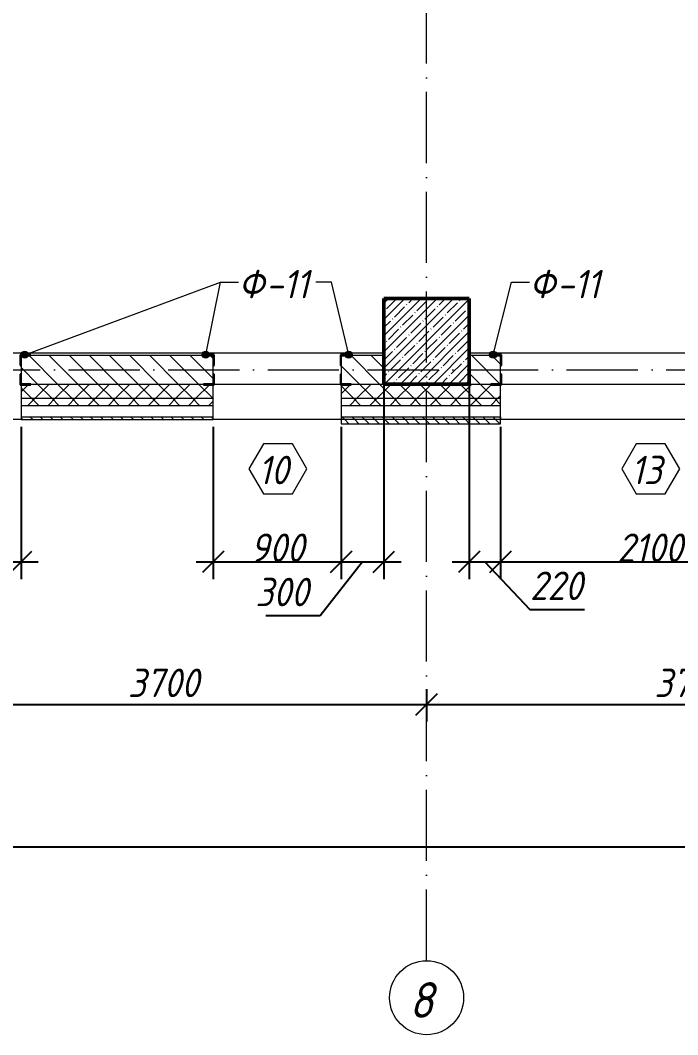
# Model space of a CAD drawing. Header units: millimetres. Extents: x -269418 to 201924, y -5890 to 98643.
# Drawn here: x 19354 to 23975, y -4670 to 2454 of the extents above; entities that cross this region are included whole.
import ezdxf

# ---------------------------------------------------------------- set-up
doc = ezdxf.new("R2010")
doc.units = ezdxf.units.MM
doc.linetypes.add('50_200_ШТРИХ_1Т_ш5_п1_п1_', pattern=[700, 500, -100, 0, -100])
for name, color, linetype, lineweight in [('A-ANNO-DIMS', 7, 'Continuous', 9), ('A-DETL', 7, 'Continuous', 9), ('A-GENM-1', 7, 'Continuous', 25), ('A-GENM-IDEN', 7, 'Continuous', 9), ('A-GLAZ-IDEN', 7, 'Continuous', 9), ('A-WALL', 7, 'Continuous', 5), ('A-WALL-1', 7, 'Continuous', 9), ('A-WALL-FNSH-1', 7, 'Continuous', 9), ('A-WALL-PATT-2', 7, 'Continuous', 5), ('I-WALL', 7, 'Continuous', 5), ('S-COLS', 7, 'Continuous', 9), ('S-COLS-1', 7, 'Continuous', 5), ('S-COLS-2', 7, 'Continuous', 50), ('Оси', 7, 'Continuous', 9), ('Оси-1', 7, '50_200_ШТРИХ_1Т_ш5_п1_п1_', 9)]:
    doc.layers.add(name, color=color, linetype=linetype, lineweight=lineweight)
doc.layers.add('A-WALL-2', color=7, linetype='Continuous', lineweight=13, true_color=0xce0000)
doc.layers.add('A-WALL-PATT-1', color=7, linetype='Continuous', lineweight=5, true_color=0xce0000)
doc.styles.add('ISOCPEUR_I', font='isocpeui.ttf', dxfattribs={"width": 0.9, "height": 250})
doc.styles.add('ISOCPEUR_I_2', font='isocpeui.ttf', dxfattribs={"width": 0.9, "height": 200})
doc.dimstyles.new('ISO-2_0_0_9К_СРЕДНИЙ_1', dxfattribs={"dimscale": 304.8, "dimtxt": 199.196235, "dimasz": 0.492126, "dimexe": 0.393701, "dimexo": 0, "dimgap": 0, "dimtad": 1, "dimdec": 0, "dimzin": 0, "dimdsep": 46, "dimtxsty": 'ISOCPEUR_I_2', "dimblk1": 'OBLIQUE', "dimblk2": 'OBLIQUE', "dimsah": 1, "dimcen": 0.09, "dimdle": 0.393701, "dimazin": 0, "dimtfac": 1, "dimtdec": 4, "dimtix": 1, "dimtmove": 1, "dimatfit": 3, "dimfxl": 1, "dimtvp": 1, "dimtolj": 1, "dimtzin": 0, "dimarcsym": 2})
doc.dimstyles.new('ISO-2_0_0_9К_СРЕДНИЙ_2', dxfattribs={"dimscale": 304.8, "dimtxt": 199.196235, "dimasz": 0.492126, "dimexe": 0.393701, "dimexo": 0, "dimgap": 0, "dimtad": 1, "dimdec": 0, "dimzin": 0, "dimdsep": 46, "dimtxsty": 'ISOCPEUR_I_2', "dimblk1": 'OBLIQUE', "dimblk2": 'OBLIQUE', "dimsah": 1, "dimcen": 0.09, "dimdle": 0.393701, "dimazin": 0, "dimtfac": 1, "dimtdec": 4, "dimtix": 1, "dimtmove": 0, "dimatfit": 3, "dimfxl": 1, "dimtvp": 1, "dimtolj": 1, "dimtzin": 0, "dimarcsym": 2})
doc.dimstyles.new('ISO-2_0_0_9К_СРЕДНИЙ_ФОН', dxfattribs={"dimscale": 304.8, "dimtxt": 199.196235, "dimasz": 0.492126, "dimexe": 0.393701, "dimexo": 0, "dimgap": 0.164042, "dimtad": 1, "dimdec": 0, "dimdsep": 46, "dimtxsty": 'ISOCPEUR_I_2', "dimblk1": 'OBLIQUE', "dimblk2": 'OBLIQUE', "dimsah": 1, "dimcen": 0.09, "dimdle": 0.393701, "dimazin": 0, "dimtfac": 1, "dimtdec": 4, "dimtix": 1, "dimtmove": 0, "dimatfit": 3, "dimfxl": 1, "dimtvp": 1, "dimtfill": 1, "dimtolj": 1, "dimtzin": 0, "dimarcsym": 2})
doc.dimstyles.new('ISO-2_0_0_9К_СРЕДНИЙ_ФОН_2', dxfattribs={"dimscale": 304.8, "dimtxt": 199.196235, "dimasz": 0.492126, "dimexe": 0.393701, "dimexo": 0, "dimgap": 0.164042, "dimtad": 1, "dimdec": 0, "dimdsep": 46, "dimtxsty": 'ISOCPEUR_I_2', "dimblk1": 'OBLIQUE', "dimblk2": 'OBLIQUE', "dimsah": 1, "dimcen": 0.09, "dimdle": 0.393701, "dimazin": 0, "dimtfac": 1, "dimtdec": 4, "dimtix": 1, "dimtmove": 2, "dimatfit": 3, "dimfxl": 1, "dimtvp": 1, "dimtfill": 1, "dimtolj": 1, "dimtzin": 0, "dimarcsym": 2})
pattern_1 = [(135, (0, 0), (-35.35534, -35.35534), [])]
pattern_2 = [(45, (0, 0), (-70.71068, 70.71068), []), (135, (0, 0), (-70.71068, -70.71068), [])]
pattern_3 = [(135, (0, 0), (-70.71068, -70.71068), [])]

# ---------------------------------------------------------------- blocks, each defined once
blk = doc.blocks.new('Колонна_Несущая_Прямоугольное сечение - 600х600-V63-АР1_1_Кладочный план 3 этажа')
at = {"layer": 'S-COLS-1'}
h = blk.add_hatch(dxfattribs=at)
h.set_pattern_fill('FP_47', color=256, style=0, pattern_type=2)
h.set_pattern_definition([(45, (-22210, -200), (-57.02463, 57.02463), []), (45, (-22152.975, -200), (-57.02463, 57.02463), [100.806, -20.161, 3.353, -16.808])])
h.paths.add_polyline_path([(-300, -300), (300, -300), (300, 300), (-300, 300), (-300, 17.1)], flags=0)
at = {"layer": 'S-COLS-2'}
for p, q in [((300, 300), (-300, 300)), ((-300, 300), (-300, -300)), ((300, -300), (300, 300)), ((-300, -300), (300, -300))]:
    blk.add_line(p, q, dxfattribs=at)
blk = doc.blocks.new('Фахверк_СКБ_Уголок - Ф-11_200х2500 h-28441216-АР1_1_Кладочный план 3 этажа')
at = {"layer": 'A-GENM-1'}
for p, q in [((200, 156), (125, 156)), ((125, 156), (125, 81)), ((131, 81), (131, 150)), ((131, 150), (200, 150)), ((200, 150), (200, 156)), ((125, 81), (131, 81)), ((131, 19), (125, 19)), ((125, 19), (125, -56)), ((131, -50), (131, 19)), ((125, -56), (200, -56)), ((200, -50), (131, -50)), ((200, -56), (200, -50))]:
    blk.add_line(p, q, dxfattribs=at)
blk = doc.blocks.new('Ось сетки - Круг_Ø6_00__ISO-2_5_0_9K_ кружки поменьше-23056867-АР1_1_Кладочный план 3 этажа')
at = {"layer": 'Оси'}
blk.add_circle((0, 0), 2.6, dxfattribs=at)
blk = doc.blocks.new('_Oblique')
at = {"color": 0, "linetype": 'ByBlock', "lineweight": -2}
blk.add_line((-0.5, -0.5), (0.5, 0.5), dxfattribs=at)
blk = doc.blocks.new('DIMBLOCK7-АР1_1_Кладочный план 3 этажа')
at = {"layer": 'A-ANNO-DIMS', "color": 0, "lineweight": -2, "transparency": 16777216}
for p, q in [((18510, -2244.1), (18510, -2470.2)), ((22210, -2244.1), (22210, -2470.2)), ((18390, -2350.2), (22330, -2350.2))]:
    blk.add_line(p, q, dxfattribs=at)
at = {"layer": 'Defpoints', "color": 0, "transparency": 16777216}
for p in [(18510, -2244.1), (22210, -2244.1), (22210, -2350.2)]:
    blk.add_point(p, dxfattribs=at)
at = {"layer": 'A-ANNO-DIMS', "color": 0, "lineweight": -2, "transparency": 16777216, "xscale": 150, "yscale": 150, "zscale": 150, "rotation": 180}
blk.add_blockref('_Oblique', (18510, -2350.2), dxfattribs=at)
at = {"layer": 'A-ANNO-DIMS', "color": 0, "lineweight": -2, "transparency": 16777216, "xscale": 150, "yscale": 150, "zscale": 150}
blk.add_blockref('_Oblique', (22210, -2350.2), dxfattribs=at)
at = {"layer": 'A-ANNO-DIMS', "color": 0, "transparency": 16777216, "insert": (20360, -2198.9), "char_height": 200, "width": 606.782, "attachment_point": 5, "style": 'ISOCPEUR_I_2', "bg_fill": 3, "box_fill_scale": 1.1, "bg_fill_color": 256, "bg_fill_true_color": 13158600, "bg_fill_transparency": 0}
blk.add_mtext('\\A1;3700', dxfattribs=at)
blk = doc.blocks.new('DIMBLOCK8-АР1_1_Кладочный план 3 этажа')
at = {"layer": 'A-ANNO-DIMS', "color": 0, "lineweight": -2, "transparency": 16777216}
for p, q in [((22210, -2244.1), (22210, -2470.2)), ((25910, -2244.1), (25910, -2470.2)), ((22090, -2350.2), (26030, -2350.2))]:
    blk.add_line(p, q, dxfattribs=at)
at = {"layer": 'Defpoints', "color": 0, "transparency": 16777216}
for p in [(22210, -2244.1), (25910, -2244.1), (25910, -2350.2)]:
    blk.add_point(p, dxfattribs=at)
at = {"layer": 'A-ANNO-DIMS', "color": 0, "lineweight": -2, "transparency": 16777216, "xscale": 150, "yscale": 150, "zscale": 150, "rotation": 180}
blk.add_blockref('_Oblique', (22210, -2350.2), dxfattribs=at)
at = {"layer": 'A-ANNO-DIMS', "color": 0, "lineweight": -2, "transparency": 16777216, "xscale": 150, "yscale": 150, "zscale": 150}
blk.add_blockref('_Oblique', (25910, -2350.2), dxfattribs=at)
at = {"layer": 'A-ANNO-DIMS', "color": 0, "transparency": 16777216, "insert": (24060, -2198.9), "char_height": 200, "width": 606.782, "attachment_point": 5, "style": 'ISOCPEUR_I_2', "bg_fill": 3, "box_fill_scale": 1.1, "bg_fill_color": 256, "bg_fill_true_color": 13158600, "bg_fill_transparency": 0}
blk.add_mtext('\\A1;3700', dxfattribs=at)
blk = doc.blocks.new('DIMBLOCK42-АР1_1_Кладочный план 3 этажа')
at = {"layer": 'A-ANNO-DIMS', "color": 0, "lineweight": -2, "transparency": 16777216}
for p, q in [((110, -3243.8), (110, -3469.8)), ((125010, -3243.8), (125010, -3469.8)), ((-10, -3349.8), (60857.6, -3349.8)), ((125130, -3349.8), (61679.4, -3349.8))]:
    blk.add_line(p, q, dxfattribs=at)
at = {"layer": 'Defpoints', "color": 0, "transparency": 16777216}
for p in [(110, -3243.8), (125010, -3243.8), (125010, -3349.8)]:
    blk.add_point(p, dxfattribs=at)
at = {"layer": 'A-ANNO-DIMS', "color": 0, "lineweight": -2, "transparency": 16777216, "xscale": 150, "yscale": 150, "zscale": 150, "rotation": 180}
blk.add_blockref('_Oblique', (110, -3349.8), dxfattribs=at)
at = {"layer": 'A-ANNO-DIMS', "color": 0, "lineweight": -2, "transparency": 16777216, "xscale": 150, "yscale": 150, "zscale": 150}
blk.add_blockref('_Oblique', (125010, -3349.8), dxfattribs=at)
at = {"layer": 'A-ANNO-DIMS', "color": 0, "transparency": 16777216, "insert": (60827.2, -3038.5), "char_height": 200, "width": 882.593, "attachment_point": 1, "line_spacing_factor": 1.149209, "style": 'ISOCPEUR_I_2', "bg_fill": 3, "box_fill_scale": 1.1, "bg_fill_color": 256, "bg_fill_true_color": 13158600, "bg_fill_transparency": 0}
blk.add_mtext('\\A1;124900', dxfattribs=at)
blk = doc.blocks.new('AAR_СКБ_Марка_Окна_Перемычка и проем - Марка проема-25443838-АР1_1_Кладочный план 3 этажа')
at = {"layer": 'A-GLAZ-IDEN'}
for p, q in [((-0.968, -0.984), (-1.986, -2.747)), ((1.067, -0.984), (-0.968, -0.984)), ((2.085, -2.747), (1.067, -0.984)), ((-1.986, -2.747), (-0.968, -4.509)), ((1.067, -4.509), (2.085, -2.747)), ((-0.968, -4.509), (1.067, -4.509))]:
    blk.add_line(p, q, dxfattribs=at)
blk = doc.blocks.new('DIMBLOCK374-АР1_1_Кладочный план 3 этажа')
at = {"layer": 'A-ANNO-DIMS', "color": 0, "lineweight": -2, "transparency": 16777216}
for p, q in [((20710, -400), (20710, -1470)), ((21610, -400), (21610, -1470)), ((20590, -1350), (21730, -1350))]:
    blk.add_line(p, q, dxfattribs=at)
at = {"layer": 'Defpoints', "color": 0, "transparency": 16777216}
for p in [(20710, -400), (21610, -400), (21610, -1350)]:
    blk.add_point(p, dxfattribs=at)
at = {"layer": 'A-ANNO-DIMS', "color": 0, "lineweight": -2, "transparency": 16777216, "xscale": 150, "yscale": 150, "zscale": 150, "rotation": 180}
blk.add_blockref('_Oblique', (20710, -1350), dxfattribs=at)
at = {"layer": 'A-ANNO-DIMS', "color": 0, "lineweight": -2, "transparency": 16777216, "xscale": 150, "yscale": 150, "zscale": 150}
blk.add_blockref('_Oblique', (21610, -1350), dxfattribs=at)
at = {"layer": 'A-ANNO-DIMS', "color": 0, "transparency": 16777216, "insert": (21160, -1250), "char_height": 200, "width": 455.087, "attachment_point": 5, "style": 'ISOCPEUR_I_2'}
blk.add_mtext('\\A1;900', dxfattribs=at)
blk = doc.blocks.new('DIMBLOCK375-АР1_1_Кладочный план 3 этажа')
at = {"layer": 'A-ANNO-DIMS', "color": 0, "lineweight": -2, "transparency": 16777216}
for p, q in [((21910, -100), (21910, -1470)), ((21610, -400), (21610, -1470)), ((21760, -1350), (21461.6, -1727.5)), ((21490, -1350), (22030, -1350)), ((21461.6, -1727.5), (21079.3, -1727.5))]:
    blk.add_line(p, q, dxfattribs=at)
at = {"layer": 'Defpoints', "color": 0, "transparency": 16777216}
for p in [(21910, -100), (21610, -400), (21910, -1350)]:
    blk.add_point(p, dxfattribs=at)
at = {"layer": 'A-ANNO-DIMS', "color": 0, "lineweight": -2, "transparency": 16777216, "xscale": 150, "yscale": 150, "zscale": 150, "rotation": 180}
blk.add_blockref('_Oblique', (21610, -1350), dxfattribs=at)
at = {"layer": 'A-ANNO-DIMS', "color": 0, "lineweight": -2, "transparency": 16777216, "xscale": 150, "yscale": 150, "zscale": 150}
blk.add_blockref('_Oblique', (21910, -1350), dxfattribs=at)
at = {"layer": 'A-ANNO-DIMS', "color": 0, "transparency": 16777216, "insert": (21006.5, -1460.9), "char_height": 200, "width": 455.087, "attachment_point": 1, "line_spacing_factor": 1.149209, "style": 'ISOCPEUR_I_2'}
blk.add_mtext('\\A1;300', dxfattribs=at)
blk = doc.blocks.new('DIMBLOCK376-АР1_1_Кладочный план 3 этажа')
at = {"layer": 'A-ANNO-DIMS', "color": 0, "lineweight": -2, "transparency": 16777216}
for p, q in [((22510, -100), (22510, -1470)), ((22730, -400), (22730, -1470)), ((22390, -1350), (22850, -1350)), ((22620, -1350), (22936.4, -1683.7)), ((22936.4, -1683.7), (23318.8, -1683.7))]:
    blk.add_line(p, q, dxfattribs=at)
at = {"layer": 'Defpoints', "color": 0, "transparency": 16777216}
for p in [(22510, -100), (22730, -400), (22730, -1350)]:
    blk.add_point(p, dxfattribs=at)
at = {"layer": 'A-ANNO-DIMS', "color": 0, "lineweight": -2, "transparency": 16777216, "xscale": 150, "yscale": 150, "zscale": 150, "rotation": 180}
blk.add_blockref('_Oblique', (22510, -1350), dxfattribs=at)
at = {"layer": 'A-ANNO-DIMS', "color": 0, "lineweight": -2, "transparency": 16777216, "xscale": 150, "yscale": 150, "zscale": 150}
blk.add_blockref('_Oblique', (22730, -1350), dxfattribs=at)
at = {"layer": 'A-ANNO-DIMS', "color": 0, "transparency": 16777216, "insert": (22936.4, -1417.1), "char_height": 200, "width": 455.087, "attachment_point": 1, "line_spacing_factor": 1.149209, "style": 'ISOCPEUR_I_2'}
blk.add_mtext('\\A1;220', dxfattribs=at)
blk = doc.blocks.new('DIMBLOCK377-АР1_1_Кладочный план 3 этажа')
at = {"layer": 'A-ANNO-DIMS', "color": 0, "lineweight": -2, "transparency": 16777216}
for p, q in [((22730, -400), (22730, -1470)), ((24830, -400), (24830, -1470)), ((22610, -1350), (24950, -1350))]:
    blk.add_line(p, q, dxfattribs=at)
at = {"layer": 'Defpoints', "color": 0, "transparency": 16777216}
for p in [(22730, -400), (24830, -400), (24830, -1350)]:
    blk.add_point(p, dxfattribs=at)
at = {"layer": 'A-ANNO-DIMS', "color": 0, "lineweight": -2, "transparency": 16777216, "xscale": 150, "yscale": 150, "zscale": 150, "rotation": 180}
blk.add_blockref('_Oblique', (22730, -1350), dxfattribs=at)
at = {"layer": 'A-ANNO-DIMS', "color": 0, "lineweight": -2, "transparency": 16777216, "xscale": 150, "yscale": 150, "zscale": 150}
blk.add_blockref('_Oblique', (24830, -1350), dxfattribs=at)
at = {"layer": 'A-ANNO-DIMS', "color": 0, "transparency": 16777216, "insert": (23780, -1250), "char_height": 200, "width": 560.814, "attachment_point": 5, "style": 'ISOCPEUR_I_2'}
blk.add_mtext('\\A1;2100', dxfattribs=at)
blk = doc.blocks.new('DIMBLOCK382-АР1_1_Кладочный план 3 этажа')
at = {"layer": 'A-ANNO-DIMS', "color": 0, "lineweight": -2, "transparency": 16777216}
for p, q in [((17260, -400), (17260, -1470)), ((19360, -400), (19360, -1470)), ((17140, -1350), (19480, -1350))]:
    blk.add_line(p, q, dxfattribs=at)
at = {"layer": 'Defpoints', "color": 0, "transparency": 16777216}
for p in [(17260, -400), (19360, -400), (19360, -1350)]:
    blk.add_point(p, dxfattribs=at)
at = {"layer": 'A-ANNO-DIMS', "color": 0, "lineweight": -2, "transparency": 16777216, "xscale": 150, "yscale": 150, "zscale": 150, "rotation": 180}
blk.add_blockref('_Oblique', (17260, -1350), dxfattribs=at)
at = {"layer": 'A-ANNO-DIMS', "color": 0, "lineweight": -2, "transparency": 16777216, "xscale": 150, "yscale": 150, "zscale": 150}
blk.add_blockref('_Oblique', (19360, -1350), dxfattribs=at)
at = {"layer": 'A-ANNO-DIMS', "color": 0, "transparency": 16777216, "insert": (18310, -1250), "char_height": 200, "width": 560.814, "attachment_point": 5, "style": 'ISOCPEUR_I_2'}
blk.add_mtext('\\A1;2100', dxfattribs=at)

msp = doc.modelspace()

# ---------------------------------------------------------------- hatches: boundary and pattern name
at = {"layer": 'A-GENM-IDEN'}
h = msp.add_hatch(color=256, dxfattribs=at)
edge = h.paths.add_edge_path(flags=0)
edge.add_arc((19385.4, 106), 25, 0, 360)
h = msp.add_hatch(color=256, dxfattribs=at)
edge = h.paths.add_edge_path(flags=0)
edge.add_arc((20657.7, 106), 25, 0, 360)
h = msp.add_hatch(color=256, dxfattribs=at)
edge = h.paths.add_edge_path(flags=0)
edge.add_arc((21662.3, 106), 25, 0, 360)
h = msp.add_hatch(color=256, dxfattribs=at)
edge = h.paths.add_edge_path(flags=0)
edge.add_arc((22677.7, 106), 25, 0, 360)
at = {"layer": 'A-WALL-PATT-1'}
h = msp.add_hatch(dxfattribs=at)
h.set_pattern_fill('FP_1', color=256, style=0, pattern_type=2)
h.set_pattern_definition(pattern_3)
h.paths.add_polyline_path([(21610, -100), (21910, -100), (21910, 100), (21610, 100), (21610, -31)], flags=0)
h.paths.add_polyline_path([(20710, -100), (20710, 100), (19360, 100), (19360, -100), (20641, -100)], flags=0)
h = msp.add_hatch(dxfattribs=at)
h.set_pattern_fill('FP_1', color=256, style=0, pattern_type=2)
h.set_pattern_definition(pattern_3)
h.paths.add_polyline_path([(24830, -100), (25560, -100), (25560, 100), (24830, 100), (24830, -31)], flags=0)
h.paths.add_polyline_path([(22510, -100), (22730, -100), (22730, 100), (22510, 100)], flags=0)
at = {"layer": 'A-WALL-PATT-2'}
h = msp.add_hatch(dxfattribs=at)
h.set_pattern_fill('FP_2', color=256, style=0, pattern_type=2)
h.set_pattern_definition(pattern_2)
h.paths.add_polyline_path([(52651.3, -200), (52660, -200), (52659.5, -106), (52591, -106), (52591, -100), (51910, -100), (51910, -200), (52591, -200)], flags=0)
h.paths.add_polyline_path([(48151.3, -200), (48160, -200), (48159.5, -106), (48091, -106), (48091, -100), (47410, -100), (47410, -200), (48091, -200)], flags=0)
h.paths.add_polyline_path([(38200.4, -200), (39040, -200), (39040, -100), (37990, -100), (37990, -200)], flags=0)
h.paths.add_polyline_path([(29809.7, -200), (30210, -200), (30209.5, -106), (30141, -106), (30141, -100), (29209.7, -100), (29209.7, -200)], flags=0)
h.paths.add_polyline_path([(20710, -200), (20709.5, -106), (20641, -106), (20641, -100), (19429, -100), (19429, -106), (19360, -106), (19360, -200), (20600.3, -200)], flags=0)
h.paths.add_polyline_path([(33010, -200), (33870, -200), (33870, -106), (33801, -106), (33801, -100), (33010, -100)], flags=0)
h.paths.add_polyline_path([(22729.7, -200), (22730, -200), (22729.7, -106)], flags=0)
h.paths.add_polyline_path([(11041, -200), (11110, -200), (11110, -106), (11041, -106), (11041, -100), (10428.7, -100), (10428.7, -106), (10359.7, -106), (10359.7, -200), (10428.7, -200)], flags=0)
h.paths.add_polyline_path([(15610, -200), (15610, -106), (15541, -106), (15541, -100), (14929, -100), (14929, -106), (14860, -106), (14860, -200), (15541, -200)], flags=0)
h.paths.add_polyline_path([(-210, -200), (3730, -200), (3730, -100), (-210, -100)], flags=0)
h = msp.add_hatch(dxfattribs=at)
h.set_pattern_fill('FP_2', color=256, style=0, pattern_type=2)
h.set_pattern_definition(pattern_2)
h.paths.add_polyline_path([(50941, -200), (51010, -200), (51009.5, -106), (50941, -106), (50941, -100), (50329, -100), (50329, -106), (50260, -106), (50260, -200), (50385, -200)], flags=0)
h.paths.add_polyline_path([(55510, -200), (55509.5, -106), (55441, -106), (55441, -100), (54829, -100), (54829, -106), (54760, -106), (54760, -200), (54829, -200)], flags=0)
h.paths.add_polyline_path([(41140, -200), (41760, -200), (41760, -106), (41691, -106), (41691, -100), (41209, -100), (41209, -106), (41140, -106)], flags=0)
h.paths.add_polyline_path([(36039, -200), (37090, -200), (37090, -106), (37021, -106), (37021, -100), (36039, -100), (36039, -106), (35970, -106), (35970, -200)], flags=0)
h.paths.add_polyline_path([(22661, -200), (22729.7, -200), (22729.7, -106), (22661, -106), (22661, -100), (21679, -100), (21679, -106), (21610, -106), (21610, -200), (22510, -200)], flags=0)
h.paths.add_polyline_path([(32110, -200), (32110, -106), (32041, -106), (32041, -100), (31179, -100), (31179, -106), (31110, -106), (31110, -200), (31431.1, -200)], flags=0)
h.paths.add_polyline_path([(17260, -200), (17260, -100), (16579, -100), (16579, -106), (16510, -106), (16510, -200), (16579, -200)], flags=0)
h.paths.add_polyline_path([(12477.2, -200), (12760, -200), (12760, -100), (12079, -100), (12079, -106), (12010, -106), (12010, -200), (12160, -200)], flags=0)
h = msp.add_hatch(dxfattribs=at)
h.set_pattern_fill('FP_2', color=256, style=0, pattern_type=2)
h.set_pattern_definition(pattern_2)
h.paths.add_polyline_path([(39040, -250), (39040, -200), (37990, -200), (37990, -250), (38200.4, -250)], flags=0)
h.paths.add_polyline_path([(52660, -250), (52660, -200), (51910, -200), (51910, -250)], flags=0)
h.paths.add_polyline_path([(30210, -250), (30210, -200), (29209.7, -200), (29209.7, -250), (30077.3, -250)], flags=0)
h.paths.add_polyline_path([(47677.3, -250), (48160, -250), (48160, -200), (47410, -200), (47410, -250)], flags=0)
h.paths.add_polyline_path([(33010, -250), (33870, -250), (33870, -200), (33010, -200)], flags=0)
h.paths.add_polyline_path([(20600.3, -250), (20710, -250), (20710, -200), (19360, -200), (19360, -250)], flags=0)
h.paths.add_polyline_path([(15184.9, -250), (15610, -250), (15610, -200), (14860, -200), (14860, -250)], flags=0)
h.paths.add_polyline_path([(3730, -250), (3730, -200), (-260, -200), (-260, -250), (1646.4, -250)], flags=0)
h.paths.add_polyline_path([(11110, -250), (11110, -200), (10359.7, -200), (10359.7, -250)], flags=0)
h = msp.add_hatch(dxfattribs=at)
h.set_pattern_fill('FP_2', color=256, style=0, pattern_type=2)
h.set_pattern_definition(pattern_2)
h.paths.add_polyline_path([(55510, -250), (55510, -200), (54760, -200), (54760, -250)], flags=0)
h.paths.add_polyline_path([(36846.5, -250), (37090, -250), (37090, -200), (35970, -200), (35970, -250)], flags=0)
h.paths.add_polyline_path([(41760, -250), (41760, -200), (41140, -200), (41140, -250)], flags=0)
h.paths.add_polyline_path([(51010, -250), (51010, -200), (50260, -200), (50260, -250), (50385, -250)], flags=0)
h.paths.add_polyline_path([(31110, -250), (32110, -250), (32110, -200), (31110, -200)], flags=0)
h.paths.add_polyline_path([(21610, -250), (22729.7, -250), (22729.7, -200), (21610, -200)], flags=0)
h.paths.add_polyline_path([(17260, -250), (17260, -200), (16510, -200), (16510, -250), (16538.8, -250)], flags=0)
h.paths.add_polyline_path([(12010, -250), (12760, -250), (12760, -200), (12010, -200)], flags=0)
h = msp.add_hatch(dxfattribs=at)
h.set_pattern_fill('FP_3', color=256, style=0, pattern_type=2)
h.set_pattern_definition(pattern_1)
h.paths.add_polyline_path([(51910, -350), (52660, -350), (52660, -330), (51910, -330)], flags=0)
h.paths.add_polyline_path([(48160, -350), (48160, -330), (47410, -330), (47410, -350), (47677.3, -350)], flags=0)
h.paths.add_polyline_path([(29209.7, -350), (30210, -350), (30210, -330), (29209.7, -330)], flags=0)
h.paths.add_polyline_path([(33010, -350), (33870, -350), (33870, -330), (33010, -330)], flags=0)
h.paths.add_polyline_path([(37990, -350), (39040, -350), (39040, -330), (37990, -330)], flags=0)
h.paths.add_polyline_path([(19360, -350), (20710, -350), (20710, -330), (19360, -330)], flags=0)
h.paths.add_polyline_path([(15184.9, -350), (15610, -350), (15610, -330), (14860, -330), (14860, -350)], flags=0)
h.paths.add_polyline_path([(11110, -350), (11110, -330), (10359.7, -330), (10359.7, -350)], flags=0)
h.paths.add_polyline_path([(1646.4, -350), (3730, -350), (3730, -330), (-360, -330), (-360, -350)], flags=0)
h = msp.add_hatch(dxfattribs=at)
h.set_pattern_fill('FP_3', color=256, style=0, pattern_type=2)
h.set_pattern_definition(pattern_1)
h.paths.add_polyline_path([(54760, -350), (55510, -350), (55510, -330), (54760, -330)], flags=0)
h.paths.add_polyline_path([(51010, -350), (51010, -330), (50260, -330), (50260, -350), (50385, -350)], flags=0)
h.paths.add_polyline_path([(31110, -350), (32110, -350), (32110, -330), (31110, -330)], flags=0)
h.paths.add_polyline_path([(35970, -350), (37090, -350), (37090, -330), (35970, -330)], flags=0)
h.paths.add_polyline_path([(41140, -350), (41760, -350), (41760, -330), (41140, -330)], flags=0)
h.paths.add_polyline_path([(21954.2, -350), (22729.7, -350), (22729.7, -330), (21610, -330), (21610, -350)], flags=0)
h.paths.add_polyline_path([(16510, -350), (17260, -350), (17260, -330), (16510, -330)], flags=0)
h.paths.add_polyline_path([(12477.2, -350), (12760, -350), (12760, -330), (12010, -330), (12010, -350)], flags=0)
h = msp.add_hatch(dxfattribs=at)
h.set_pattern_fill('FP_3', color=256, style=0, pattern_type=2)
h.set_pattern_definition(pattern_1)
h.paths.add_polyline_path([(21610, -380), (22730, -380), (22730, -350), (21610, -350)], flags=0)

# ---------------------------------------------------------------- linework, layer by layer
at = {"layer": 'A-DETL'}
for p, q in [((19360, -250), (20710, -250)), ((21610, -250), (22730, -250))]:
    msp.add_line(p, q, dxfattribs=at)
at = {"layer": 'A-GENM-IDEN'}
for p, q in [((19385.4, 106), (20761, 614.1)), ((20657.7, 106), (20761, 614.1)), ((20761, 614.1), (20888.9, 614.1)), ((20761, 614.1), (20888.9, 614.1)), ((21542.5, 614.1), (21431.1, 614.1)), ((21662.3, 106), (21542.5, 614.1)), ((22677.7, 106), (22805.6, 614.1)), ((22805.6, 614.1), (22933.6, 614.1))]:
    msp.add_line(p, q, dxfattribs=at)
for centre in [(19385.4, 106), (20657.7, 106), (21662.3, 106), (22677.7, 106)]:
    msp.add_circle(centre, 25, dxfattribs=at)
at = {"layer": 'A-WALL'}
for p, q in [((19360, -200), (20710, -200)), ((21610, -200), (22730, -200)), ((19360, -330), (20710, -330)), ((21610, -330), (22730, -330)), ((22729.7, -330), (22729.7, -350))]:
    msp.add_line(p, q, dxfattribs=at)
at = {"layer": 'A-WALL-1'}
for p, q in [((19360, -106), (19360, -330)), ((20710, -330), (20710, -106)), ((20716, -100), (21604, -100)), ((21610, -106), (21610, -330)), ((22730, -330), (22730, -106)), ((22736, -100), (24824, -100)), ((19360, -350), (17260, -350)), ((21610, -350), (20710, -350)), ((24830, -350), (22730, -350))]:
    msp.add_line(p, q, dxfattribs=at)
at = {"layer": 'A-WALL-2'}
for p, q in [((20641, 100), (19429, 100)), ((21910, 100), (21679, 100)), ((22661, 100), (22510, 100)), ((19360, 31), (19360, -31)), ((20710, -31), (20710, 31)), ((21610, 31), (21610, -31)), ((22730, -31), (22730, 31)), ((19429, -100), (20641, -100)), ((21679, -100), (21910, -100)), ((22510, -100), (22661, -100))]:
    msp.add_line(p, q, dxfattribs=at)
at = {"layer": 'A-WALL-FNSH-1'}
for p, q in [((19360, -330), (19360, -350)), ((19360, -350), (20710, -350)), ((20710, -350), (20710, -330)), ((21610, -330), (21610, -350)), ((22730, -350), (21610, -350)), ((21610, -350), (21610, -380)), ((22730, -380), (22730, -330)), ((21610, -380), (22730, -380))]:
    msp.add_line(p, q, dxfattribs=at)
at = {"layer": 'I-WALL'}
for p, q in [((17260, 120), (21910, 120)), ((22510, 120), (24830, 120))]:
    msp.add_line(p, q, dxfattribs=at)
at = {"layer": 'Оси-1'}
for p, q in [((22210, -4150), (22210, 28636.9)), ((-6210, 0), (125951.6, 0))]:
    msp.add_line(p, q, dxfattribs=at)

# ---------------------------------------------------------------- block references
at = {"layer": 'A-GENM-1'}
for p in [(19229, -50), (21479, -50)]:
    msp.add_blockref('Фахверк_СКБ_Уголок - Ф-11_200х2500 h-28441216-АР1_1_Кладочный план 3 этажа', p, dxfattribs=at)
at = {"layer": 'A-GENM-1', "rotation": 180}
for p in [(20841, 50), (22861, 50)]:
    msp.add_blockref('Фахверк_СКБ_Уголок - Ф-11_200х2500 h-28441216-АР1_1_Кладочный план 3 этажа', p, dxfattribs=at)
at = {"layer": 'A-GLAZ-IDEN', "xscale": 99.99999999999993, "yscale": 99.99999999999993, "zscale": 99.99999999999993}
for p in [(21160, -421.3), (23780, -421.3)]:
    msp.add_blockref('AAR_СКБ_Марка_Окна_Перемычка и проем - Марка проема-25443838-АР1_1_Кладочный план 3 этажа', p, dxfattribs=at)
at = {"layer": 'S-COLS'}
msp.add_blockref('Колонна_Несущая_Прямоугольное сечение - 600х600-V63-АР1_1_Кладочный план 3 этажа', (22210, 200), dxfattribs=at)
at = {"layer": 'Оси', "xscale": 99.99999999999993, "yscale": 99.99999999999993, "zscale": 99.99999999999993}
msp.add_blockref('Ось сетки - Круг_Ø6_00__ISO-2_5_0_9K_ кружки поменьше-23056867-АР1_1_Кладочный план 3 этажа', (22210, -4410), dxfattribs=at)

# ---------------------------------------------------------------- texts
at = {"layer": 'A-GENM-IDEN', "char_height": 200, "attachment_point": 1, "style": 'ISOCPEUR_I_2'}
for s, insert, width in [('\\fISOCPEUR|b0|i1|c204|p34|;\\W.9;Ф', (20888.9, 701.7), 230.886), ('\\fISOCPEUR|b0|i1|c204|p34|;\\W.9;Ф', (20888.9, 701.7), 230.886), ('\\fISOCPEUR|b0|i1|c204|p34|;\\W.9;Ф', (20888.9, 701.7), 230.886), ('-11', (21079.4, 701.7), 389.62), ('-11', (21079.4, 701.7), 389.62), ('-11', (21079.4, 701.7), 389.62), ('\\fISOCPEUR|b0|i1|c204|p34|;\\W.9;Ф', (22933.6, 701.7), 230.886), ('-11', (23124.1, 701.7), 389.62)]:
    msp.add_mtext(s, dxfattribs=dict(at, insert=insert, width=width))
at = {"layer": 'A-GLAZ-IDEN', "char_height": 200, "width": 274.177, "attachment_point": 1, "style": 'ISOCPEUR_I_2'}
for s, insert in [('10', (21026.1, -604)), ('13', (23646.1, -604))]:
    msp.add_mtext(s, dxfattribs=dict(at, insert=insert))
at = {"layer": 'Оси', "insert": (22088.3, -4301.2), "char_height": 250, "width": 202.025, "attachment_point": 1, "style": 'ISOCPEUR_I'}
msp.add_mtext('\\fISOCPEUR|b0|i1|c204|p34|;\\W.9;8', dxfattribs=at)

# ---------------------------------------------------------------- dimensions: what is measured, and where the dimension line sits
at = {"layer": 'A-ANNO-DIMS'}
for base, p1, p2, override, picture, middle in [((21910, -1350), (21610, -400), (21910, -100), {"dimpost": '<>', "dimfxl": 424.264027}, 'DIMBLOCK375-АР1_1_Кладочный план 3 этажа', (21461.6, -1727.5)), ((22730, -1350), (22510, -100), (22730, -400), {"dimpost": '<>', "dimfxl": 372.021623}, 'DIMBLOCK376-АР1_1_Кладочный план 3 этажа', (22936.4, -1683.7))]:
    dim = msp.add_linear_dim(base=base, p1=p1, p2=p2, dimstyle='ISO-2_0_0_9К_СРЕДНИЙ_1', override=override, dxfattribs=at)
    dim.commit()
    dim.dimension.update_dxf_attribs({"geometry": picture, "text_midpoint": middle, "dimtype": 160})
for base, p1, p2, override, picture, middle in [((19360, -1350), (17260, -400), (19360, -400), {"dimpost": '<>', "dimfxl": 2100}, 'DIMBLOCK382-АР1_1_Кладочный план 3 этажа', (18310, -1250)), ((21610, -1350), (20710, -400), (21610, -400), {"dimpost": '<>', "dimfxl": 900}, 'DIMBLOCK374-АР1_1_Кладочный план 3 этажа', (21160, -1250)), ((24830, -1350), (22730, -400), (24830, -400), {"dimpost": '<>', "dimfxl": 2100}, 'DIMBLOCK377-АР1_1_Кладочный план 3 этажа', (23780, -1250))]:
    dim = msp.add_linear_dim(base=base, p1=p1, p2=p2, dimstyle='ISO-2_0_0_9К_СРЕДНИЙ_2', override=override, dxfattribs=at)
    dim.commit()
    dim.dimension.update_dxf_attribs({"geometry": picture, "text_midpoint": middle})

# ---------------------------------------------------------------- next in the draw order: dimensions: what is measured, and where the dimension line sits
dim = msp.add_linear_dim(base=(22210, -2350.2), p1=(18510, -2244.1), p2=(22210, -2244.1), dimstyle='ISO-2_0_0_9К_СРЕДНИЙ_ФОН', override={"dimpost": '<>', "dimfxl": 3700}, dxfattribs=at)
dim.commit()
dim.dimension.update_dxf_attribs({"geometry": 'DIMBLOCK7-АР1_1_Кладочный план 3 этажа', "text_midpoint": (20360, -2198.9)})
dim = msp.add_linear_dim(base=(125010, -3349.8), p1=(110, -3243.8), p2=(125010, -3243.8), dimstyle='ISO-2_0_0_9К_СРЕДНИЙ_ФОН_2', override={"dimpost": '<>', "dimfxl": 124899.999966}, dxfattribs=at)
dim.commit()
dim.dimension.update_dxf_attribs({"geometry": 'DIMBLOCK42-АР1_1_Кладочный план 3 этажа', "text_midpoint": (61268.5, -3171.9), "dimtype": 160})

# ---------------------------------------------------------------- next in the draw order: dimensions: what is measured, and where the dimension line sits
dim = msp.add_linear_dim(base=(25910, -2350.2), p1=(22210, -2244.1), p2=(25910, -2244.1), dimstyle='ISO-2_0_0_9К_СРЕДНИЙ_ФОН', override={"dimpost": '<>', "dimfxl": 3700}, dxfattribs=at)
dim.commit()
dim.dimension.update_dxf_attribs({"geometry": 'DIMBLOCK8-АР1_1_Кладочный план 3 этажа', "text_midpoint": (24060, -2198.9)})

doc.saveas('drawing.dxf')
